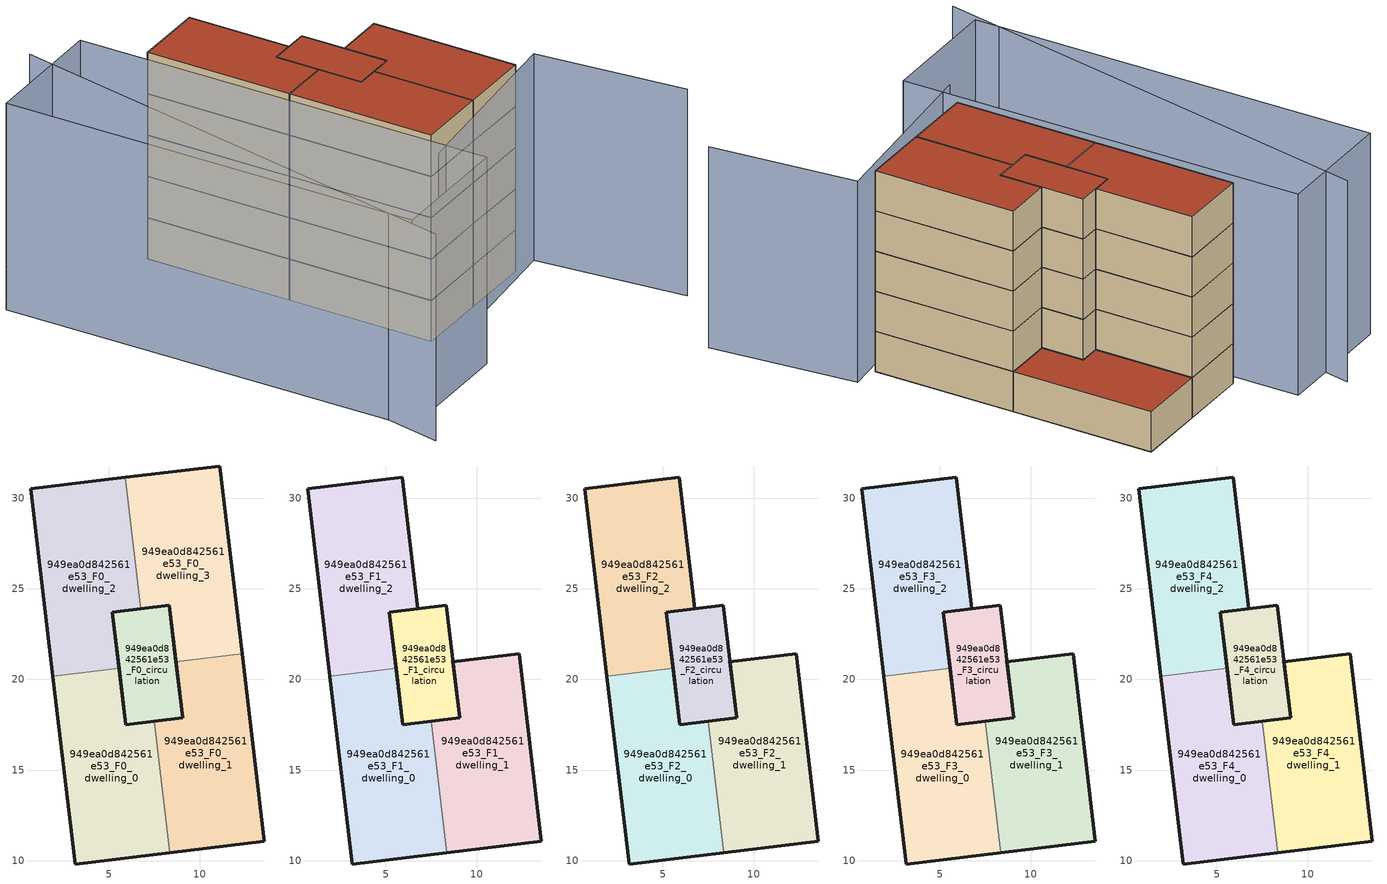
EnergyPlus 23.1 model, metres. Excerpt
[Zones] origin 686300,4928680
949ea0d842561e53_F0_dwelling_0
 floor ground (EU_floor_Construction): 8.36,10.45 7.5,17.69 5.93,17.5 5.56,20.61 1.91,20.17 3.15,9.82 z0
 wall outside (EU_wall_Construction): 5.56,20.61 5.93,17.5 7.5,17.69 / 8.36,10.45 3.15,9.82 1.91,20.17 z0:3
 wall to 949ea0d842561e53_F0_dwelling_2 (EU_wall_Construction): 1.91,20.17 5.56,20.61 z0:3
 wall to 949ea0d842561e53_F0_dwelling_1 (EU_wall_Construction): 7.5,17.69 8.36,10.45 z0:3
949ea0d842561e53_F0_dwelling_1
 floor ground (EU_floor_Construction): 13.58,11.07 12.35,21.42 8.69,20.98 9.06,17.88 7.5,17.69 8.36,10.45 z0
 wall outside (EU_wall_Construction): 7.5,17.69 9.06,17.88 8.69,20.98 / 12.35,21.42 13.58,11.07 8.36,10.45 z0:3
 wall to 949ea0d842561e53_F0_dwelling_3 (EU_wall_Construction): 8.69,20.98 12.35,21.42 z0:3
949ea0d842561e53_F0_dwelling_2
 floor ground (EU_floor_Construction): 5.56,20.61 5.19,23.71 6.76,23.9 5.9,31.15 0.68,30.53 1.91,20.17 z0
 wall outside (EU_wall_Construction): 1.91,20.17 0.68,30.53 5.9,31.15 / 6.76,23.9 5.19,23.71 5.56,20.61 z0:3
 wall to 949ea0d842561e53_F0_dwelling_3 (EU_wall_Construction): 5.9,31.15 6.76,23.9 z0:3
949ea0d842561e53_F0_dwelling_3
 floor ground (EU_floor_Construction): 12.35,21.42 11.11,31.77 5.9,31.15 6.76,23.9 8.32,24.09 8.69,20.98 z0
 wall outside (EU_wall_Construction): 8.69,20.98 8.32,24.09 6.76,23.9 / 5.9,31.15 11.11,31.77 12.35,21.42 z0:3
 roof outside (EU_roof_Construction): 11.11,31.77 12.35,21.42 8.69,20.98 8.32,24.09 6.76,23.9 5.9,31.15 z3
949ea0d842561e53_F0_circulation
 floor ground (EU_floor_Construction): 9.06,17.88 8.32,24.09 5.19,23.71 5.93,17.5 z0
 wall outside (EU_wall_Construction): 9.06,17.88 5.93,17.5 5.19,23.71 8.32,24.09 9.06,17.88 z0:3
949ea0d842561e53_F1_dwelling_0
 floor to 949ea0d842561e53_F0_dwelling_0 (EU_floor_Construction): 8.36,10.45 7.5,17.69 5.93,17.5 5.56,20.61 1.91,20.17 3.15,9.82 z3
 wall outside (EU_wall_Construction): 5.56,20.61 5.93,17.5 7.5,17.69 / 8.36,10.45 3.15,9.82 1.91,20.17 z3:6
 wall to 949ea0d842561e53_F1_dwelling_2 (EU_wall_Construction): 1.91,20.17 5.56,20.61 z3:6
 wall to 949ea0d842561e53_F1_dwelling_1 (EU_wall_Construction): 7.5,17.69 8.36,10.45 z3:6
949ea0d842561e53_F1_dwelling_1
 floor to 949ea0d842561e53_F0_dwelling_1 (EU_floor_Construction): 13.58,11.07 12.35,21.42 8.69,20.98 9.06,17.88 7.5,17.69 8.36,10.45 z3
 wall outside (EU_wall_Construction): 7.5,17.69 9.06,17.88 8.69,20.98 12.35,21.42 13.58,11.07 8.36,10.45 z3:6
949ea0d842561e53_F1_dwelling_2
 floor to 949ea0d842561e53_F0_dwelling_2 (EU_floor_Construction): 5.56,20.61 5.19,23.71 6.76,23.9 5.9,31.15 0.68,30.53 1.91,20.17 z3
 wall outside (EU_wall_Construction): 1.91,20.17 0.68,30.53 5.9,31.15 6.76,23.9 5.19,23.71 5.56,20.61 z3:6
949ea0d842561e53_F1_circulation
 floor to 949ea0d842561e53_F0_circulation (EU_floor_Construction): 9.06,17.88 8.32,24.09 5.19,23.71 5.93,17.5 z3
 wall outside (EU_wall_Construction): 9.06,17.88 5.93,17.5 5.19,23.71 8.32,24.09 9.06,17.88 z3:6
949ea0d842561e53_F2_dwelling_0
 floor to 949ea0d842561e53_F1_dwelling_0 (EU_floor_Construction): 8.36,10.45 7.5,17.69 5.93,17.5 5.56,20.61 1.91,20.17 3.15,9.82 z6
 wall outside (EU_wall_Construction): 5.56,20.61 5.93,17.5 7.5,17.69 / 8.36,10.45 3.15,9.82 1.91,20.17 z6:9
 wall to 949ea0d842561e53_F2_dwelling_2 (EU_wall_Construction): 1.91,20.17 5.56,20.61 z6:9
 wall to 949ea0d842561e53_F2_dwelling_1 (EU_wall_Construction): 7.5,17.69 8.36,10.45 z6:9
949ea0d842561e53_F2_dwelling_1
 floor to 949ea0d842561e53_F1_dwelling_1 (EU_floor_Construction): 13.58,11.07 12.35,21.42 8.69,20.98 9.06,17.88 7.5,17.69 8.36,10.45 z6
 wall outside (EU_wall_Construction): 7.5,17.69 9.06,17.88 8.69,20.98 12.35,21.42 13.58,11.07 8.36,10.45 z6:9
949ea0d842561e53_F2_dwelling_2
 floor to 949ea0d842561e53_F1_dwelling_2 (EU_floor_Construction): 5.56,20.61 5.19,23.71 6.76,23.9 5.9,31.15 0.68,30.53 1.91,20.17 z6
 wall outside (EU_wall_Construction): 1.91,20.17 0.68,30.53 5.9,31.15 6.76,23.9 5.19,23.71 5.56,20.61 z6:9
949ea0d842561e53_F2_circulation
 floor to 949ea0d842561e53_F1_circulation (EU_floor_Construction): 9.06,17.88 8.32,24.09 5.19,23.71 5.93,17.5 z6
 wall outside (EU_wall_Construction): 9.06,17.88 5.93,17.5 5.19,23.71 8.32,24.09 9.06,17.88 z6:9
949ea0d842561e53_F3_dwelling_0
 floor to 949ea0d842561e53_F2_dwelling_0 (EU_floor_Construction): 8.36,10.45 7.5,17.69 5.93,17.5 5.56,20.61 1.91,20.17 3.15,9.82 z9
 wall outside (EU_wall_Construction): 5.56,20.61 5.93,17.5 7.5,17.69 / 8.36,10.45 3.15,9.82 1.91,20.17 z9:12
 wall to 949ea0d842561e53_F3_dwelling_2 (EU_wall_Construction): 1.91,20.17 5.56,20.61 z9:12
 wall to 949ea0d842561e53_F3_dwelling_1 (EU_wall_Construction): 7.5,17.69 8.36,10.45 z9:12
949ea0d842561e53_F3_dwelling_1
 floor to 949ea0d842561e53_F2_dwelling_1 (EU_floor_Construction): 13.58,11.07 12.35,21.42 8.69,20.98 9.06,17.88 7.5,17.69 8.36,10.45 z9
 wall outside (EU_wall_Construction): 7.5,17.69 9.06,17.88 8.69,20.98 12.35,21.42 13.58,11.07 8.36,10.45 z9:12
949ea0d842561e53_F3_dwelling_2
 floor to 949ea0d842561e53_F2_dwelling_2 (EU_floor_Construction): 5.56,20.61 5.19,23.71 6.76,23.9 5.9,31.15 0.68,30.53 1.91,20.17 z9
 wall outside (EU_wall_Construction): 1.91,20.17 0.68,30.53 5.9,31.15 6.76,23.9 5.19,23.71 5.56,20.61 z9:12
949ea0d842561e53_F3_circulation
 floor to 949ea0d842561e53_F2_circulation (EU_floor_Construction): 9.06,17.88 8.32,24.09 5.19,23.71 5.93,17.5 z9
 wall outside (EU_wall_Construction): 9.06,17.88 5.93,17.5 5.19,23.71 8.32,24.09 9.06,17.88 z9:12
949ea0d842561e53_F4_dwelling_0
 floor to 949ea0d842561e53_F3_dwelling_0 (EU_floor_Construction): 8.36,10.45 7.5,17.69 5.93,17.5 5.56,20.61 1.91,20.17 3.15,9.82 z12
 wall outside (EU_wall_Construction): 5.56,20.61 5.93,17.5 7.5,17.69 / 8.36,10.45 3.15,9.82 1.91,20.17 z12:15
 wall to 949ea0d842561e53_F4_dwelling_2 (EU_wall_Construction): 1.91,20.17 5.56,20.61 z12:15
 wall to 949ea0d842561e53_F4_dwelling_1 (EU_wall_Construction): 7.5,17.69 8.36,10.45 z12:15
 roof outside (EU_roof_Construction): 5.56,20.61 5.93,17.5 7.5,17.69 8.36,10.45 3.15,9.82 1.91,20.17 z15
949ea0d842561e53_F4_dwelling_1
 floor to 949ea0d842561e53_F3_dwelling_1 (EU_floor_Construction): 13.58,11.07 12.35,21.42 8.69,20.98 9.06,17.88 7.5,17.69 8.36,10.45 z12
 wall outside (EU_wall_Construction): 7.5,17.69 9.06,17.88 8.69,20.98 12.35,21.42 13.58,11.07 8.36,10.45 z12:15
 roof outside (EU_roof_Construction): 12.35,21.42 13.58,11.07 8.36,10.45 7.5,17.69 9.06,17.88 8.69,20.98 z15
949ea0d842561e53_F4_dwelling_2
 floor to 949ea0d842561e53_F3_dwelling_2 (EU_floor_Construction): 5.56,20.61 5.19,23.71 6.76,23.9 5.9,31.15 0.68,30.53 1.91,20.17 z12
 wall outside (EU_wall_Construction): 1.91,20.17 0.68,30.53 5.9,31.15 6.76,23.9 5.19,23.71 5.56,20.61 z12:15
 roof outside (EU_roof_Construction): 5.9,31.15 6.76,23.9 5.19,23.71 5.56,20.61 1.91,20.17 0.68,30.53 z15
949ea0d842561e53_F4_circulation
 floor to 949ea0d842561e53_F3_circulation (EU_floor_Construction): 9.06,17.88 8.32,24.09 5.19,23.71 5.93,17.5 z12
 wall outside (EU_wall_Construction): 9.06,17.88 5.93,17.5 5.19,23.71 8.32,24.09 9.06,17.88 z12:15
 roof outside (EU_roof_Construction): 8.32,24.09 9.06,17.88 5.93,17.5 5.19,23.71 z15
shading: 1.61,8.05 15.38,11.02 / 15.38,11.02 17.64,0.55 / -4,36.28 -6.75,1.88 / -0.65,34.82 3.03,5.31 / 3.03,5.31 -6.2,4.16 / -6.2,4.16 -9.89,33.67 / -9.89,33.67 -0.65,34.82 z0:15
[Building]
EU S2 Campaign: North Axis=0; Terrain=City; Solar Distribution=FullExterior
[Site:Location]
Bologna: Latitude=44.5; Longitude=11.25; Time Zone=1; Elevation=37
[SizingPeriod:WeatherFileDays]
AnnualSizingPeriod: Begin Month=1; Begin Day of Month=1; End Month=12; End Day of Month=31; Day of Week for Start Day=Monday; Use Weather File Daylight Saving Period=No; Use Weather File Rain and Snow Indicators=No
[MATERIAL]
EU_InternalMass_Material: Roughness=MediumRough; Thickness=0.1; Conductivity=1; Density=1800; Specific Heat=900; Thermal Absorptance=0.9; Solar Absorptance=0.7; Visible Absorptance=0.7
[MATERIAL:NOMASS] Roughness=MediumRough; Thermal Absorptance=0.9; Solar Absorptance=0.7; Visible Absorptance=0.7
Name | Thermal Resistance
EU_wall_NoMass | 0.905828
EU_roof_NoMass | 0.37593
EU_floor_NoMass | 0.67114
[CONSTRUCTION]
EU_wall_Construction: EU_wall_NoMass
EU_roof_Construction: EU_roof_NoMass
EU_floor_Construction: EU_floor_NoMass
EU_InternalMass_Construction: EU_InternalMass_Material
[ZONE] Type=1; Multiplier=1; Ceiling Height=autocalculate; Floor Area=autocalculate; Part of Total Floor Area=Yes
Name | Volume
949ea0d842561e53_F0_dwelling_0; 949ea0d842561e53_F1_dwelling_0; 949ea0d842561e53_F2_dwelling_0; 949ea0d842561e53_F3_dwelling_0; 949ea0d842561e53_F4_dwelling_0; 949ea0d842561e53_F0_dwelling_3 | 149.509
949ea0d842561e53_F0_dwelling_1; 949ea0d842561e53_F1_dwelling_1; 949ea0d842561e53_F2_dwelling_1; 949ea0d842561e53_F3_dwelling_1; 949ea0d842561e53_F4_dwelling_1 | 149.521
949ea0d842561e53_F0_dwelling_2; 949ea0d842561e53_F1_dwelling_2; 949ea0d842561e53_F2_dwelling_2; 949ea0d842561e53_F3_dwelling_2; 949ea0d842561e53_F4_dwelling_2 | 149.505
949ea0d842561e53_F0_circulation; 949ea0d842561e53_F1_circulation; 949ea0d842561e53_F2_circulation; 949ea0d842561e53_F3_circulation; 949ea0d842561e53_F4_circulation | 59.1526
[INTERNALMASS] Construction=EU_InternalMass_Construction
Name | Zone or ZoneList | Surface Area
949ea0d842561e53_F0_dwelling_0_EU_InternalMass | 949ea0d842561e53_F0_dwelling_0 | 49.8388
949ea0d842561e53_F0_dwelling_1_EU_InternalMass | 949ea0d842561e53_F0_dwelling_1 | 49.8388
949ea0d842561e53_F0_dwelling_2_EU_InternalMass | 949ea0d842561e53_F0_dwelling_2 | 49.8388
949ea0d842561e53_F0_dwelling_3_EU_InternalMass | 949ea0d842561e53_F0_dwelling_3 | 49.8388
949ea0d842561e53_F1_dwelling_0_EU_InternalMass | 949ea0d842561e53_F1_dwelling_0 | 99.6775
949ea0d842561e53_F1_dwelling_1_EU_InternalMass | 949ea0d842561e53_F1_dwelling_1 | 49.8388
949ea0d842561e53_F1_dwelling_2_EU_InternalMass | 949ea0d842561e53_F1_dwelling_2 | 49.8388
949ea0d842561e53_F2_dwelling_0_EU_InternalMass | 949ea0d842561e53_F2_dwelling_0 | 99.6775
949ea0d842561e53_F2_dwelling_1_EU_InternalMass | 949ea0d842561e53_F2_dwelling_1 | 49.8388
949ea0d842561e53_F2_dwelling_2_EU_InternalMass | 949ea0d842561e53_F2_dwelling_2 | 49.8388
949ea0d842561e53_F3_dwelling_0_EU_InternalMass | 949ea0d842561e53_F3_dwelling_0 | 99.6775
949ea0d842561e53_F3_dwelling_1_EU_InternalMass | 949ea0d842561e53_F3_dwelling_1 | 49.8388
949ea0d842561e53_F3_dwelling_2_EU_InternalMass | 949ea0d842561e53_F3_dwelling_2 | 49.8388
949ea0d842561e53_F4_dwelling_0_EU_InternalMass | 949ea0d842561e53_F4_dwelling_0 | 99.6775
949ea0d842561e53_F4_dwelling_1_EU_InternalMass | 949ea0d842561e53_F4_dwelling_1 | 49.8388
949ea0d842561e53_F4_dwelling_2_EU_InternalMass | 949ea0d842561e53_F4_dwelling_2 | 49.8388
[OTHEREQUIPMENT] Fuel Type=Electricity; Design Level Calculation Method=Watts/Area; Power per Zone Floor Area=1; Fraction Latent=0; Fraction Radiant=0; Fraction Lost=0; Carbon Dioxide Generation Rate=0; EndUse Subcategory=EU_Step8_InternalGains
Name | Zone or ZoneList or Space or SpaceList | Schedule
EU_Step8_InternalGain_949ea0d842561e53_F0_dwelling_0_f000 | 949ea0d842561e53_F0_dwelling_0 | EU_Step8_GainSchedule_949ea0d842561e53_F0_dwelling_0_f000
EU_Step8_InternalGain_949ea0d842561e53_F0_dwelling_1_f000 | 949ea0d842561e53_F0_dwelling_1 | EU_Step8_GainSchedule_949ea0d842561e53_F0_dwelling_1_f000
EU_Step8_InternalGain_949ea0d842561e53_F0_dwelling_2_f000 | 949ea0d842561e53_F0_dwelling_2 | EU_Step8_GainSchedule_949ea0d842561e53_F0_dwelling_2_f000
EU_Step8_InternalGain_949ea0d842561e53_F0_dwelling_3_f000 | 949ea0d842561e53_F0_dwelling_3 | EU_Step8_GainSchedule_949ea0d842561e53_F0_dwelling_3_f000
EU_Step8_InternalGain_949ea0d842561e53_F1_dwelling_0_f000 | 949ea0d842561e53_F1_dwelling_0 | EU_Step8_GainSchedule_949ea0d842561e53_F1_dwelling_0_f000
EU_Step8_InternalGain_949ea0d842561e53_F1_dwelling_1_f000 | 949ea0d842561e53_F1_dwelling_1 | EU_Step8_GainSchedule_949ea0d842561e53_F1_dwelling_1_f000
EU_Step8_InternalGain_949ea0d842561e53_F1_dwelling_2_f000 | 949ea0d842561e53_F1_dwelling_2 | EU_Step8_GainSchedule_949ea0d842561e53_F1_dwelling_2_f000
EU_Step8_InternalGain_949ea0d842561e53_F2_dwelling_0_f000 | 949ea0d842561e53_F2_dwelling_0 | EU_Step8_GainSchedule_949ea0d842561e53_F2_dwelling_0_f000
EU_Step8_InternalGain_949ea0d842561e53_F2_dwelling_1_f000 | 949ea0d842561e53_F2_dwelling_1 | EU_Step8_GainSchedule_949ea0d842561e53_F2_dwelling_1_f000
EU_Step8_InternalGain_949ea0d842561e53_F2_dwelling_2_f000 | 949ea0d842561e53_F2_dwelling_2 | EU_Step8_GainSchedule_949ea0d842561e53_F2_dwelling_2_f000
EU_Step8_InternalGain_949ea0d842561e53_F3_dwelling_0_f000 | 949ea0d842561e53_F3_dwelling_0 | EU_Step8_GainSchedule_949ea0d842561e53_F3_dwelling_0_f000
EU_Step8_InternalGain_949ea0d842561e53_F3_dwelling_1_f000 | 949ea0d842561e53_F3_dwelling_1 | EU_Step8_GainSchedule_949ea0d842561e53_F3_dwelling_1_f000
EU_Step8_InternalGain_949ea0d842561e53_F3_dwelling_2_f000 | 949ea0d842561e53_F3_dwelling_2 | EU_Step8_GainSchedule_949ea0d842561e53_F3_dwelling_2_f000
EU_Step8_InternalGain_949ea0d842561e53_F4_dwelling_0_f000 | 949ea0d842561e53_F4_dwelling_0 | EU_Step8_GainSchedule_949ea0d842561e53_F4_dwelling_0_f000
EU_Step8_InternalGain_949ea0d842561e53_F4_dwelling_1_f000 | 949ea0d842561e53_F4_dwelling_1 | EU_Step8_GainSchedule_949ea0d842561e53_F4_dwelling_1_f000
EU_Step8_InternalGain_949ea0d842561e53_F4_dwelling_2_f000 | 949ea0d842561e53_F4_dwelling_2 | EU_Step8_GainSchedule_949ea0d842561e53_F4_dwelling_2_f000
[ZONEINFILTRATION:DESIGNFLOWRATE] Schedule=EU_AlwaysOn; Design Flow Rate Calculation Method=Flow/Area; Flow Rate per Floor Area=0.0005; Constant Term Coefficient=1; Temperature Term Coefficient=0; Velocity Term Coefficient=0; Velocity Squared Term Coefficient=0
Name | Zone or ZoneList or Space or SpaceList
EU_Circulation_Infiltration_949ea0d842561e53_F0_circulation | 949ea0d842561e53_F0_circulation
EU_Circulation_Infiltration_949ea0d842561e53_F1_circulation | 949ea0d842561e53_F1_circulation
EU_Circulation_Infiltration_949ea0d842561e53_F2_circulation | 949ea0d842561e53_F2_circulation
EU_Circulation_Infiltration_949ea0d842561e53_F3_circulation | 949ea0d842561e53_F3_circulation
EU_Circulation_Infiltration_949ea0d842561e53_F4_circulation | 949ea0d842561e53_F4_circulation
[ZONEVENTILATION:DESIGNFLOWRATE] Schedule=EU_AlwaysOn; Design Flow Rate Calculation Method=AirChanges/Hour; Air Changes per Hour=0.73129; Ventilation Type=Natural; Fan Pressure Rise=0; Fan Total Efficiency=1; Constant Term Coefficient=1; Temperature Term Coefficient=0; Velocity Term Coefficient=0; Velocity Squared Term Coefficient=0; Minimum Indoor Temperature=-100; Maximum Indoor Temperature=100; Delta Temperature=-100; Minimum Outdoor Temperature=-100; Maximum Outdoor Temperature=100; Maximum Wind Speed=40
Name | Zone or ZoneList or Space or SpaceList
EU_ConstantAir_949ea0d842561e53_F0_dwelling_0 | 949ea0d842561e53_F0_dwelling_0
EU_ConstantAir_949ea0d842561e53_F0_dwelling_1 | 949ea0d842561e53_F0_dwelling_1
EU_ConstantAir_949ea0d842561e53_F0_dwelling_2 | 949ea0d842561e53_F0_dwelling_2
EU_ConstantAir_949ea0d842561e53_F0_dwelling_3 | 949ea0d842561e53_F0_dwelling_3
EU_ConstantAir_949ea0d842561e53_F1_dwelling_0 | 949ea0d842561e53_F1_dwelling_0
EU_ConstantAir_949ea0d842561e53_F1_dwelling_1 | 949ea0d842561e53_F1_dwelling_1
EU_ConstantAir_949ea0d842561e53_F1_dwelling_2 | 949ea0d842561e53_F1_dwelling_2
EU_ConstantAir_949ea0d842561e53_F2_dwelling_0 | 949ea0d842561e53_F2_dwelling_0
EU_ConstantAir_949ea0d842561e53_F2_dwelling_1 | 949ea0d842561e53_F2_dwelling_1
EU_ConstantAir_949ea0d842561e53_F2_dwelling_2 | 949ea0d842561e53_F2_dwelling_2
EU_ConstantAir_949ea0d842561e53_F3_dwelling_0 | 949ea0d842561e53_F3_dwelling_0
EU_ConstantAir_949ea0d842561e53_F3_dwelling_1 | 949ea0d842561e53_F3_dwelling_1
EU_ConstantAir_949ea0d842561e53_F3_dwelling_2 | 949ea0d842561e53_F3_dwelling_2
EU_ConstantAir_949ea0d842561e53_F4_dwelling_0 | 949ea0d842561e53_F4_dwelling_0
EU_ConstantAir_949ea0d842561e53_F4_dwelling_1 | 949ea0d842561e53_F4_dwelling_1
EU_ConstantAir_949ea0d842561e53_F4_dwelling_2 | 949ea0d842561e53_F4_dwelling_2
[HVACTEMPLATE:THERMOSTAT] Constant Heating Setpoint=20; Constant Cooling Setpoint=50
EU_HeatOnly_949ea0d842561e53_F0_dwelling_0; EU_HeatOnly_949ea0d842561e53_F0_dwelling_1; EU_HeatOnly_949ea0d842561e53_F0_dwelling_2; EU_HeatOnly_949ea0d842561e53_F0_dwelling_3; EU_HeatOnly_949ea0d842561e53_F1_dwelling_0; EU_HeatOnly_949ea0d842561e53_F1_dwelling_1; EU_HeatOnly_949ea0d842561e53_F1_dwelling_2; EU_HeatOnly_949ea0d842561e53_F2_dwelling_0; EU_HeatOnly_949ea0d842561e53_F2_dwelling_1; EU_HeatOnly_949ea0d842561e53_F2_dwelling_2; EU_HeatOnly_949ea0d842561e53_F3_dwelling_0; EU_HeatOnly_949ea0d842561e53_F3_dwelling_1; EU_HeatOnly_949ea0d842561e53_F3_dwelling_2; EU_HeatOnly_949ea0d842561e53_F4_dwelling_0; EU_HeatOnly_949ea0d842561e53_F4_dwelling_1; EU_HeatOnly_949ea0d842561e53_F4_dwelling_2
[HVACTEMPLATE:ZONE:IDEALLOADSAIRSYSTEM] System Availability Schedule=EU_AlwaysOn; Maximum Heating Supply Air Temperature=50; Minimum Cooling Supply Air Temperature=13; Maximum Heating Supply Air Humidity Ratio=0.0156; Minimum Cooling Supply Air Humidity Ratio=0.0077; Heating Limit=NoLimit; Cooling Limit=NoLimit; Heating Availability Schedule=EU_AlwaysOn; Cooling Availability Schedule=EU_CoolingOff; Dehumidification Control Type=ConstantSensibleHeatRatio; Cooling Sensible Heat Ratio=0.7; Dehumidification Setpoint=60; Humidification Control Type=None; Humidification Setpoint=30; Outdoor Air Method=None; Outdoor Air Flow Rate per Person=0.00944; Outdoor Air Flow Rate per Zone Floor Area=0; Outdoor Air Flow Rate per Zone=0; Demand Controlled Ventilation Type=None; Outdoor Air Economizer Type=NoEconomizer; Heat Recovery Type=None; Sensible Heat Recovery Effectiveness=0.7; Latent Heat Recovery Effectiveness=0.65
Name | Template Thermostat
949ea0d842561e53_F0_dwelling_0 | EU_HeatOnly_949ea0d842561e53_F0_dwelling_0
949ea0d842561e53_F0_dwelling_1 | EU_HeatOnly_949ea0d842561e53_F0_dwelling_1
949ea0d842561e53_F0_dwelling_2 | EU_HeatOnly_949ea0d842561e53_F0_dwelling_2
949ea0d842561e53_F0_dwelling_3 | EU_HeatOnly_949ea0d842561e53_F0_dwelling_3
949ea0d842561e53_F1_dwelling_0 | EU_HeatOnly_949ea0d842561e53_F1_dwelling_0
949ea0d842561e53_F1_dwelling_1 | EU_HeatOnly_949ea0d842561e53_F1_dwelling_1
949ea0d842561e53_F1_dwelling_2 | EU_HeatOnly_949ea0d842561e53_F1_dwelling_2
949ea0d842561e53_F2_dwelling_0 | EU_HeatOnly_949ea0d842561e53_F2_dwelling_0
949ea0d842561e53_F2_dwelling_1 | EU_HeatOnly_949ea0d842561e53_F2_dwelling_1
949ea0d842561e53_F2_dwelling_2 | EU_HeatOnly_949ea0d842561e53_F2_dwelling_2
949ea0d842561e53_F3_dwelling_0 | EU_HeatOnly_949ea0d842561e53_F3_dwelling_0
949ea0d842561e53_F3_dwelling_1 | EU_HeatOnly_949ea0d842561e53_F3_dwelling_1
949ea0d842561e53_F3_dwelling_2 | EU_HeatOnly_949ea0d842561e53_F3_dwelling_2
949ea0d842561e53_F4_dwelling_0 | EU_HeatOnly_949ea0d842561e53_F4_dwelling_0
949ea0d842561e53_F4_dwelling_1 | EU_HeatOnly_949ea0d842561e53_F4_dwelling_1
949ea0d842561e53_F4_dwelling_2 | EU_HeatOnly_949ea0d842561e53_F4_dwelling_2
[SIZING:ZONE] Zone Cooling Design Supply Air Temperature Input Method=SupplyAirTemperature; Zone Cooling Design Supply Air Temperature=13; Zone Heating Design Supply Air Temperature Input Method=SupplyAirTemperature; Zone Heating Design Supply Air Temperature=50; Zone Cooling Design Supply Air Humidity Ratio=0.008; Zone Heating Design Supply Air Humidity Ratio=0.008; Cooling Design Air Flow Method=DesignDay; Cooling Design Air Flow Rate=0; Cooling Minimum Air Flow per Zone Floor Area=0.000762; Cooling Minimum Air Flow=0; Cooling Minimum Air Flow Fraction=0.2; Heating Design Air Flow Method=DesignDay; Heating Design Air Flow Rate=0; Heating Maximum Air Flow per Zone Floor Area=0.002032; Heating Maximum Air Flow=0.141576; Heating Maximum Air Flow Fraction=0.3; Account for Dedicated Outdoor Air System=No; Dedicated Outdoor Air System Control Strategy=NeutralSupplyAir; Dedicated Outdoor Air Low Setpoint Temperature for Design=autosize; Dedicated Outdoor Air High Setpoint Temperature for Design=autosize; Zone Load Sizing Method=Sensible Load Only No Latent Load; Zone Latent Cooling Design Supply Air Humidity Ratio Input Method=HumidityRatioDifference; Zone Cooling Design Supply Air Humidity Ratio Difference=0.005; Zone Latent Heating Design Supply Air Humidity Ratio Input Method=HumidityRatioDifference; Zone Humidification Design Supply Air Humidity Ratio Difference=0.005
949ea0d842561e53_F0_dwelling_0; 949ea0d842561e53_F0_dwelling_1; 949ea0d842561e53_F0_dwelling_2; 949ea0d842561e53_F0_dwelling_3; 949ea0d842561e53_F1_dwelling_0; 949ea0d842561e53_F1_dwelling_1; 949ea0d842561e53_F1_dwelling_2; 949ea0d842561e53_F2_dwelling_0; 949ea0d842561e53_F2_dwelling_1; 949ea0d842561e53_F2_dwelling_2; 949ea0d842561e53_F3_dwelling_0; 949ea0d842561e53_F3_dwelling_1; 949ea0d842561e53_F3_dwelling_2; 949ea0d842561e53_F4_dwelling_0; 949ea0d842561e53_F4_dwelling_1; 949ea0d842561e53_F4_dwelling_2
[SCHEDULE:CONSTANT]
Name | Hourly Value
EU_AlwaysOn | 1
EU_CoolingOff | 0
[SCHEDULE:FILE] Column Number=1; Rows to Skip at Top=0; Number of Hours of Data=8760; Column Separator=Comma; Interpolate to Timestep=No; Minutes per Item=60; Adjust Schedule for Daylight Savings=Yes
Name | File
EU_Step8_GainSchedule_949ea0d842561e53_F0_dwelling_0_f000 | ../../schedules/949ea0d842561e53/949ea0d842561e53_F0_dwelling_0_f000_gain.csv
EU_Step8_GainSchedule_949ea0d842561e53_F0_dwelling_1_f000 | ../../schedules/949ea0d842561e53/949ea0d842561e53_F0_dwelling_1_f000_gain.csv
EU_Step8_GainSchedule_949ea0d842561e53_F0_dwelling_2_f000 | ../../schedules/949ea0d842561e53/949ea0d842561e53_F0_dwelling_2_f000_gain.csv
EU_Step8_GainSchedule_949ea0d842561e53_F0_dwelling_3_f000 | ../../schedules/949ea0d842561e53/949ea0d842561e53_F0_dwelling_3_f000_gain.csv
EU_Step8_GainSchedule_949ea0d842561e53_F1_dwelling_0_f000 | ../../schedules/949ea0d842561e53/949ea0d842561e53_F1_dwelling_0_f000_gain.csv
EU_Step8_GainSchedule_949ea0d842561e53_F1_dwelling_1_f000 | ../../schedules/949ea0d842561e53/949ea0d842561e53_F1_dwelling_1_f000_gain.csv
EU_Step8_GainSchedule_949ea0d842561e53_F1_dwelling_2_f000 | ../../schedules/949ea0d842561e53/949ea0d842561e53_F1_dwelling_2_f000_gain.csv
EU_Step8_GainSchedule_949ea0d842561e53_F2_dwelling_0_f000 | ../../schedules/949ea0d842561e53/949ea0d842561e53_F2_dwelling_0_f000_gain.csv
EU_Step8_GainSchedule_949ea0d842561e53_F2_dwelling_1_f000 | ../../schedules/949ea0d842561e53/949ea0d842561e53_F2_dwelling_1_f000_gain.csv
EU_Step8_GainSchedule_949ea0d842561e53_F2_dwelling_2_f000 | ../../schedules/949ea0d842561e53/949ea0d842561e53_F2_dwelling_2_f000_gain.csv
EU_Step8_GainSchedule_949ea0d842561e53_F3_dwelling_0_f000 | ../../schedules/949ea0d842561e53/949ea0d842561e53_F3_dwelling_0_f000_gain.csv
EU_Step8_GainSchedule_949ea0d842561e53_F3_dwelling_1_f000 | ../../schedules/949ea0d842561e53/949ea0d842561e53_F3_dwelling_1_f000_gain.csv
EU_Step8_GainSchedule_949ea0d842561e53_F3_dwelling_2_f000 | ../../schedules/949ea0d842561e53/949ea0d842561e53_F3_dwelling_2_f000_gain.csv
EU_Step8_GainSchedule_949ea0d842561e53_F4_dwelling_0_f000 | ../../schedules/949ea0d842561e53/949ea0d842561e53_F4_dwelling_0_f000_gain.csv
EU_Step8_GainSchedule_949ea0d842561e53_F4_dwelling_1_f000 | ../../schedules/949ea0d842561e53/949ea0d842561e53_F4_dwelling_1_f000_gain.csv
EU_Step8_GainSchedule_949ea0d842561e53_F4_dwelling_2_f000 | ../../schedules/949ea0d842561e53/949ea0d842561e53_F4_dwelling_2_f000_gain.csv
